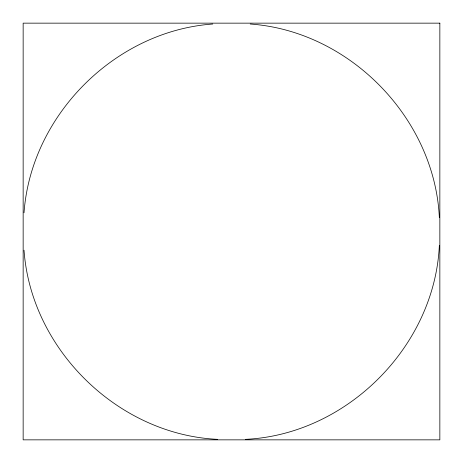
<?xml version="1.0" encoding="UTF-8"?>
<svg xmlns="http://www.w3.org/2000/svg" width="463" height="463" viewBox="0 0 463 463"><rect width="100%" height="100%" fill="white"/><g stroke="black" fill="none" stroke-linecap="round" stroke-linejoin="round"><path stroke-width="0.69" d="M439.346 245.488C434.63 346.596 346.596 434.63 245.488 439.346M24.024 212.783C30.969 115.189 115.189 30.969 212.783 24.024M217.512 439.346C118.1 434.624 31.009 349.501 24.024 250.217M250.217 24.024C349.501 31.009 434.624 118.1 439.346 217.512M439.85 23.15L23.15 23.15L23.15 439.85L439.85 439.85L439.85 23.15"/></g></svg>
